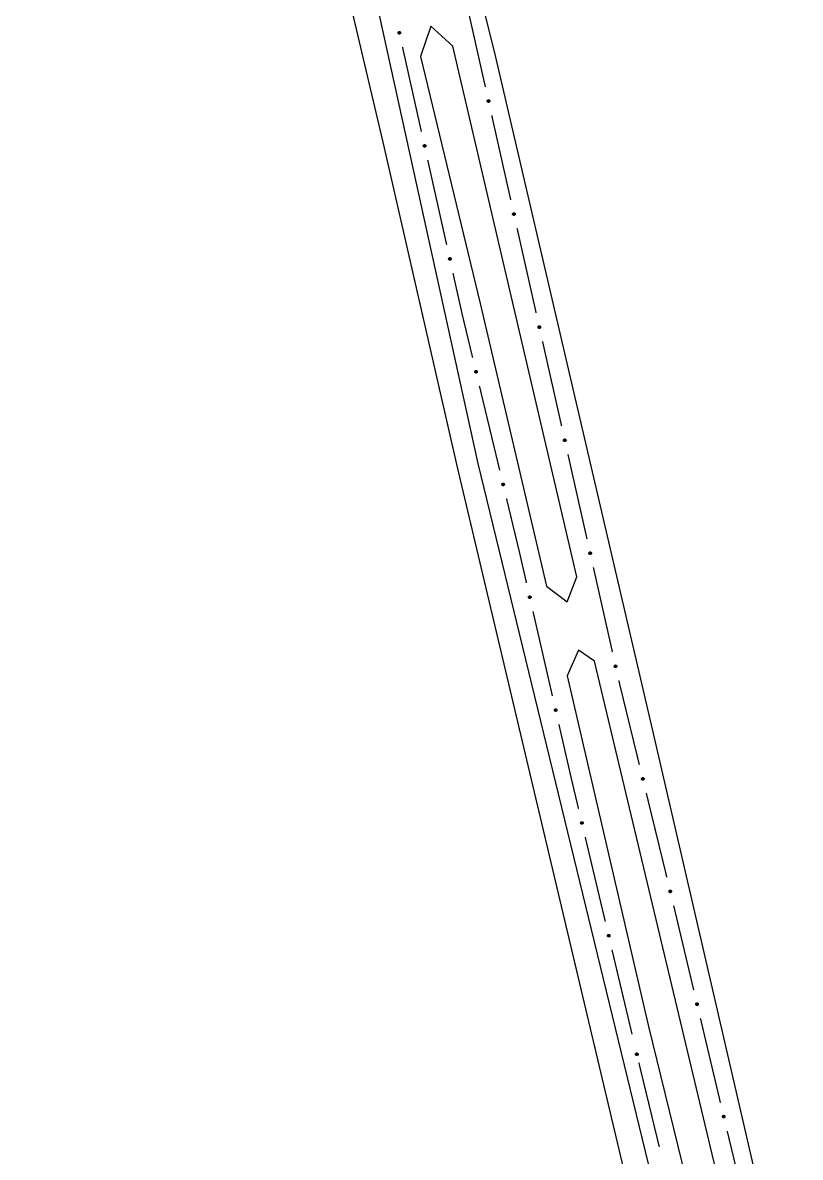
# Model space of a CAD drawing. Extents: x 212200 to 214553, y 4880545 to 4882659.
# Drawn here: x 213019.2 to 213126.6, y 4881572.1 to 4881728.8 of the extents above; entities that cross this region are included whole.
import ezdxf

# ---------------------------------------------------------------- set-up
doc = ezdxf.new("R2010")
doc.units = 0
doc.header["$LTSCALE"] = 1.5
doc.header["$MEASUREMENT"] = 0
for name, color, linetype in [('RU-QUADRA', 210, 'CONTINUOUS'), ('SV-EIXO-RUA-PAV', 20, 'CONTINUOUS'), ('SV-RUA-PAVIM', 7, 'CONTINUOUS')]:
    doc.layers.add(name, color=color, linetype=linetype)

msp = doc.modelspace()

# ---------------------------------------------------------------- linework, layer by layer
at = {"layer": 'RU-QUADRA', "linetype": 'Continuous', "const_width": 0.18, "flags": 128}
msp.add_lwpolyline([(213102.179297, 4881570.507812), (213079.254985, 4881667.304371), (213069.1, 4881711.74), (213064.59, 4881730.87), (213048.17, 4881799.01), (213040.78, 4881829.77), (213014.41, 4881945.52), (213009.95, 4881964.98), (212996.36, 4882021.22), (212961.6, 4882016.15), (212946.72, 4882013.98), (212945.5, 4882019.14), (212933.14, 4882017.4), (212921.56, 4882015.69), (212925.05, 4881992.09), (212926.11, 4881985.75), (212938.3, 4881912.42), (212951.77, 4881838.36), (212961.95, 4881786.32), (212974.61, 4881711.7), (212979.76, 4881681.29), (212985.16, 4881649.49), (213002.00624, 4881550.149158)], dxfattribs=at)
at = {"layer": 'SV-EIXO-RUA-PAV', "const_width": 0.18}
for points in [[(213083.098987, 4881719.916853), (213080.469244, 4881731.625159)], [(213071.659331, 4881725.443558), (213074.273319, 4881713.731724)], [(213086.605313, 4881704.305777), (213083.975569, 4881716.014084)], [(213075.144649, 4881709.827779), (213077.758637, 4881698.115944)], [(213088.726985, 4881694.859535), (213087.481894, 4881700.403008)], [(213088.796839, 4881694.548871), (213088.726985, 4881694.859535)], [(213090.113088, 4881688.695027), (213088.796839, 4881694.548871)], [(213078.629966, 4881694.212), (213079.719128, 4881689.332069)], [(213079.719128, 4881689.332069), (213079.899898, 4881688.522139)], [(213079.899898, 4881688.522139), (213081.34296, 4881682.52312)], [(213093.623085, 4881673.084777), (213090.990587, 4881684.792464)], [(213082.278474, 4881678.634057), (213085.085015, 4881666.966867)], [(213097.133082, 4881657.474526), (213094.500584, 4881669.182214)], [(213086.020528, 4881663.077803), (213087.657677, 4881656.271942)], [(213087.657677, 4881656.271942), (213087.821643, 4881655.590312)], [(213087.821643, 4881655.590312), (213088.781619, 4881651.399941)], [(213100.643079, 4881641.864276), (213098.010581, 4881653.571963)], [(213089.674843, 4881647.500947), (213092.354515, 4881635.803966)], [(213101.628113, 4881637.483465), (213101.520578, 4881637.961713)], [(213101.749049, 4881636.988205), (213101.628113, 4881637.483465)], [(213104.358427, 4881626.30218), (213101.749049, 4881636.988205)], [(213093.247739, 4881631.904973), (213094.810881, 4881625.081734)], [(213094.810881, 4881625.081734), (213094.951214, 4881624.469169)], [(213094.951214, 4881624.469169), (213095.960914, 4881620.215806)], [(213108.153887, 4881610.75887), (213105.307292, 4881622.416352)], [(213096.884794, 4881616.323963), (213099.656433, 4881604.648432)], [(213111.860946, 4881595.19429), (213109.093194, 4881606.870742)], [(213100.580313, 4881600.756588), (213103.351952, 4881589.081058)], [(213115.551282, 4881579.625686), (213112.78353, 4881591.302139)], [(213104.281377, 4881585.190545), (213107.109686, 4881573.528612)], [(213119.295515, 4881564.06997), (213116.481738, 4881575.735418)]]:
    msp.add_lwpolyline(points, dxfattribs=at)
at = {"layer": 'SV-EIXO-RUA-PAV'}
for points in [[(213071.299806, 4881727.55974), (213071.341459, 4881727.534108), (213071.372017, 4881727.503561), (213071.390171, 4881727.470747), (213071.398652, 4881727.437568), (213071.403506, 4881727.402647), (213071.400631, 4881727.366359), (213071.38852, 4881727.326791), (213071.363101, 4881727.284826), (213071.329751, 4881727.255579), (213071.298533, 4881727.23606), (213071.264445, 4881727.225224), (213071.230441, 4881727.221078), (213071.192847, 4881727.22531), (213071.152868, 4881727.237975), (213071.111289, 4881727.264557), (213071.081536, 4881727.294709), (213071.06481, 4881727.326909), (213071.054134, 4881727.361248), (213071.049606, 4881727.396959), (213071.052633, 4881727.432564), (213071.065458, 4881727.472794), (213071.092237, 4881727.513484), (213071.121972, 4881727.543502), (213071.153929, 4881727.560676), (213071.187972, 4881727.570426), (213071.222939, 4881727.57572), (213071.259536, 4881727.574349), (213071.299806, 4881727.55974)], [(213083.46136, 4881717.801156), (213083.419672, 4881717.826732), (213083.389073, 4881717.857238), (213083.370875, 4881717.890027), (213083.362349, 4881717.923195), (213083.357449, 4881717.95811), (213083.360274, 4881717.994401), (213083.372333, 4881718.033986), (213083.397695, 4881718.075985), (213083.431006, 4881718.105277), (213083.462197, 4881718.124838), (213083.496271, 4881718.135719), (213083.530269, 4881718.139912), (213083.567869, 4881718.13573), (213083.607865, 4881718.123118), (213083.649479, 4881718.096593), (213083.679273, 4881718.06648), (213083.696042, 4881718.034303), (213083.706765, 4881717.999979), (213083.71134, 4881717.964273), (213083.708361, 4881717.928665), (213083.695591, 4881717.888418), (213083.668866, 4881717.847692), (213083.639172, 4881717.817634), (213083.607238, 4881717.800417), (213083.573208, 4881717.790621), (213083.538248, 4881717.78528), (213083.501649, 4881717.786602), (213083.46136, 4881717.801156)], [(213074.785123, 4881711.943961), (213074.826777, 4881711.918329), (213074.857335, 4881711.887782), (213074.875488, 4881711.854968), (213074.88397, 4881711.821789), (213074.888823, 4881711.786868), (213074.885949, 4881711.75058), (213074.873837, 4881711.711012), (213074.848418, 4881711.669047), (213074.815068, 4881711.6398), (213074.78385, 4881711.620281), (213074.749762, 4881711.609445), (213074.715759, 4881711.605298), (213074.678164, 4881711.609531), (213074.638185, 4881711.622196), (213074.596606, 4881711.648777), (213074.566854, 4881711.67893), (213074.550128, 4881711.71113), (213074.539451, 4881711.745469), (213074.534923, 4881711.78118), (213074.53795, 4881711.816785), (213074.550775, 4881711.857014), (213074.577554, 4881711.897705), (213074.60729, 4881711.927723), (213074.639246, 4881711.944896), (213074.67329, 4881711.954646), (213074.708256, 4881711.95994), (213074.744854, 4881711.95857), (213074.785123, 4881711.943961)], [(213086.967685, 4881702.190081), (213086.925997, 4881702.215657), (213086.895398, 4881702.246163), (213086.8772, 4881702.278952), (213086.868674, 4881702.312119), (213086.863774, 4881702.347034), (213086.866599, 4881702.383326), (213086.878658, 4881702.42291), (213086.90402, 4881702.464909), (213086.937331, 4881702.494201), (213086.968522, 4881702.513762), (213087.002596, 4881702.524644), (213087.036594, 4881702.528836), (213087.074194, 4881702.524654), (213087.11419, 4881702.512043), (213087.155804, 4881702.485518), (213087.185598, 4881702.455405), (213087.202367, 4881702.423227), (213087.21309, 4881702.388903), (213087.217665, 4881702.353198), (213087.214686, 4881702.317589), (213087.201916, 4881702.277342), (213087.175191, 4881702.236616), (213087.145497, 4881702.206558), (213087.113563, 4881702.189341), (213087.079533, 4881702.179546), (213087.044574, 4881702.174205), (213087.007974, 4881702.175526), (213086.967685, 4881702.190081)], [(213078.27044, 4881696.328181), (213078.312094, 4881696.302549), (213078.342652, 4881696.272002), (213078.360806, 4881696.239189), (213078.369287, 4881696.20601), (213078.37414, 4881696.171088), (213078.371266, 4881696.134801), (213078.359154, 4881696.095232), (213078.333735, 4881696.053267), (213078.300385, 4881696.02402), (213078.269168, 4881696.004501), (213078.235079, 4881695.993666), (213078.201076, 4881695.989519), (213078.163481, 4881695.993751), (213078.123502, 4881696.006417), (213078.081924, 4881696.032998), (213078.052171, 4881696.063151), (213078.035445, 4881696.095351), (213078.024769, 4881696.12969), (213078.020241, 4881696.165401), (213078.023268, 4881696.201005), (213078.036092, 4881696.241235), (213078.062872, 4881696.281925), (213078.092607, 4881696.311944), (213078.124563, 4881696.329117), (213078.158607, 4881696.338867), (213078.193573, 4881696.344161), (213078.230171, 4881696.34279), (213078.27044, 4881696.328181)], [(213090.475958, 4881686.579416), (213090.434264, 4881686.604982), (213090.403658, 4881686.635481), (213090.385452, 4881686.668266), (213090.376919, 4881686.701432), (213090.37201, 4881686.736345), (213090.374827, 4881686.772637), (213090.386876, 4881686.812225), (213090.412229, 4881686.85423), (213090.445532, 4881686.88353), (213090.476719, 4881686.903098), (213090.51079, 4881686.913987), (213090.544787, 4881686.918188), (213090.582388, 4881686.914015), (213090.622387, 4881686.901413), (213090.664008, 4881686.874897), (213090.693808, 4881686.844791), (213090.710585, 4881686.812618), (213090.721316, 4881686.778296), (213090.7259, 4881686.742592), (213090.722929, 4881686.706983), (213090.710168, 4881686.666733), (213090.683453, 4881686.626), (213090.653766, 4881686.595935), (213090.621836, 4881686.578711), (213090.587808, 4881686.568907), (213090.55285, 4881686.563558), (213090.516251, 4881686.564871), (213090.475958, 4881686.579416)], [(213081.884141, 4881680.74403), (213081.926211, 4881680.719087), (213081.957268, 4881680.689048), (213081.97596, 4881680.656538), (213081.984987, 4881680.623503), (213081.990415, 4881680.588666), (213081.988138, 4881680.552336), (213081.97668, 4881680.512573), (213081.951956, 4881680.470196), (213081.919092, 4881680.440403), (213081.8882, 4881680.420373), (213081.854295, 4881680.408977), (213081.820364, 4881680.404271), (213081.782705, 4881680.407883), (213081.742523, 4881680.419888), (213081.700512, 4881680.445781), (213081.670267, 4881680.47544), (213081.653013, 4881680.50736), (213081.641772, 4881680.541518), (213081.636657, 4881680.57715), (213081.639097, 4881680.6128), (213081.651257, 4881680.653235), (213081.677363, 4881680.694361), (213081.706599, 4881680.724865), (213081.738268, 4881680.742563), (213081.772147, 4881680.752872), (213081.807021, 4881680.758741), (213081.843637, 4881680.757973), (213081.884141, 4881680.74403)], [(213093.985955, 4881670.969166), (213093.944261, 4881670.994732), (213093.913655, 4881671.025231), (213093.895449, 4881671.058015), (213093.886916, 4881671.091181), (213093.882007, 4881671.126095), (213093.884824, 4881671.162387), (213093.896873, 4881671.201974), (213093.922226, 4881671.243979), (213093.955529, 4881671.273279), (213093.986716, 4881671.292847), (213094.020787, 4881671.303737), (213094.054784, 4881671.307937), (213094.092385, 4881671.303764), (213094.132384, 4881671.291162), (213094.174005, 4881671.264647), (213094.203805, 4881671.234541), (213094.220582, 4881671.202368), (213094.231313, 4881671.168046), (213094.235897, 4881671.132342), (213094.232926, 4881671.096732), (213094.220165, 4881671.056483), (213094.19345, 4881671.01575), (213094.163763, 4881670.985685), (213094.131834, 4881670.968461), (213094.097805, 4881670.958657), (213094.062847, 4881670.953308), (213094.026248, 4881670.954621), (213093.985955, 4881670.969166)], [(213085.626195, 4881665.187776), (213085.668265, 4881665.162833), (213085.699322, 4881665.132794), (213085.718014, 4881665.100284), (213085.727041, 4881665.067249), (213085.732469, 4881665.032412), (213085.730192, 4881664.996082), (213085.718734, 4881664.95632), (213085.69401, 4881664.913942), (213085.661146, 4881664.884149), (213085.630254, 4881664.864119), (213085.596349, 4881664.852723), (213085.562419, 4881664.848017), (213085.524759, 4881664.85163), (213085.484577, 4881664.863635), (213085.442566, 4881664.889527), (213085.412321, 4881664.919186), (213085.395067, 4881664.951106), (213085.383826, 4881664.985265), (213085.378711, 4881665.020896), (213085.381151, 4881665.056546), (213085.393311, 4881665.096981), (213085.419417, 4881665.138107), (213085.448653, 4881665.168611), (213085.480323, 4881665.186309), (213085.514201, 4881665.196618), (213085.549076, 4881665.202487), (213085.585691, 4881665.20172), (213085.626195, 4881665.187776)], [(213097.495953, 4881655.358915), (213097.454258, 4881655.384481), (213097.423652, 4881655.41498), (213097.405446, 4881655.447765), (213097.396913, 4881655.480931), (213097.392004, 4881655.515844), (213097.394821, 4881655.552136), (213097.40687, 4881655.591724), (213097.432223, 4881655.633729), (213097.465527, 4881655.663029), (213097.496713, 4881655.682597), (213097.530784, 4881655.693487), (213097.564781, 4881655.697687), (213097.602383, 4881655.693514), (213097.642382, 4881655.680912), (213097.684002, 4881655.654396), (213097.713803, 4881655.624291), (213097.730579, 4881655.592117), (213097.74131, 4881655.557795), (213097.745894, 4881655.522091), (213097.742924, 4881655.486482), (213097.730163, 4881655.446232), (213097.703448, 4881655.405499), (213097.67376, 4881655.375434), (213097.641831, 4881655.35821), (213097.607802, 4881655.348406), (213097.572844, 4881655.343057), (213097.536245, 4881655.34437), (213097.495953, 4881655.358915)], [(213089.303447, 4881649.615078), (213089.345244, 4881649.58968), (213089.375973, 4881649.559305), (213089.39431, 4881649.526594), (213089.402978, 4881649.493463), (213089.408027, 4881649.458569), (213089.405356, 4881649.422266), (213089.393467, 4881649.38263), (213089.368284, 4881649.340523), (213089.335099, 4881649.31109), (213089.303991, 4881649.291396), (213089.269964, 4881649.280369), (213089.235984, 4881649.276032), (213089.198367, 4881649.280053), (213089.158317, 4881649.292494), (213089.11659, 4881649.318841), (213089.086668, 4881649.348827), (213089.069762, 4881649.380932), (213089.058893, 4881649.41521), (213089.054165, 4881649.450896), (213089.056992, 4881649.486517), (213089.069591, 4881649.526818), (213089.096141, 4881649.567658), (213089.125708, 4881649.597842), (213089.157567, 4881649.615195), (213089.191556, 4881649.625136), (213089.226492, 4881649.630626), (213089.263096, 4881649.62946), (213089.303447, 4881649.615078)], [(213101.00595, 4881639.748665), (213100.964255, 4881639.774231), (213100.933649, 4881639.80473), (213100.915444, 4881639.837514), (213100.90691, 4881639.87068), (213100.902001, 4881639.905594), (213100.904818, 4881639.941886), (213100.916867, 4881639.981473), (213100.94222, 4881640.023478), (213100.975524, 4881640.052778), (213101.006711, 4881640.072346), (213101.040782, 4881640.083236), (213101.074778, 4881640.087436), (213101.11238, 4881640.083264), (213101.152379, 4881640.070661), (213101.193999, 4881640.044146), (213101.2238, 4881640.01404), (213101.240576, 4881639.981867), (213101.251307, 4881639.947545), (213101.255891, 4881639.911841), (213101.252921, 4881639.876232), (213101.24016, 4881639.835982), (213101.213445, 4881639.795249), (213101.183757, 4881639.765184), (213101.151828, 4881639.74796), (213101.1178, 4881639.738156), (213101.082842, 4881639.732807), (213101.046242, 4881639.73412), (213101.00595, 4881639.748665)], [(213092.876343, 4881634.019103), (213092.91814, 4881633.993706), (213092.948869, 4881633.963331), (213092.967206, 4881633.930619), (213092.975874, 4881633.897488), (213092.980923, 4881633.862595), (213092.978252, 4881633.826292), (213092.966363, 4881633.786656), (213092.94118, 4881633.744549), (213092.907995, 4881633.715115), (213092.876887, 4881633.695421), (213092.84286, 4881633.684395), (213092.80888, 4881633.680057), (213092.771263, 4881633.684078), (213092.731213, 4881633.696519), (213092.689486, 4881633.722867), (213092.659564, 4881633.752852), (213092.642658, 4881633.784958), (213092.631789, 4881633.819236), (213092.627061, 4881633.854921), (213092.629888, 4881633.890542), (213092.642487, 4881633.930843), (213092.669037, 4881633.971683), (213092.698603, 4881634.001868), (213092.730463, 4881634.019221), (213092.764451, 4881634.029161), (213092.799388, 4881634.034651), (213092.835992, 4881634.033486), (213092.876343, 4881634.019103)], [(213104.760005, 4881624.193574), (213104.717849, 4881624.218371), (213104.686689, 4881624.248304), (213104.667886, 4881624.28075), (213104.658746, 4881624.313754), (213104.653198, 4881624.348571), (213104.65535, 4881624.384909), (213104.666671, 4881624.424711), (213104.69125, 4881624.467173), (213104.724011, 4881624.497078), (213104.754834, 4881624.517215), (213104.7887, 4881624.528727), (213104.822614, 4881624.533549), (213104.860285, 4881624.530066), (213104.900509, 4881624.518199), (213104.942608, 4881624.492451), (213104.972955, 4881624.462896), (213104.990319, 4881624.431036), (213105.001677, 4881624.396916), (213105.006914, 4881624.361302), (213105.004597, 4881624.325644), (213104.992575, 4881624.285167), (213104.966611, 4881624.243952), (213104.93748, 4881624.213348), (213104.905871, 4881624.195542), (213104.872028, 4881624.185116), (213104.837174, 4881624.179127), (213104.800557, 4881624.179769), (213104.760005, 4881624.193574)], [(213096.496772, 4881618.435105), (213096.538768, 4881618.410037), (213096.569735, 4881618.379905), (213096.588329, 4881618.347339), (213096.597257, 4881618.314277), (213096.602581, 4881618.279424), (213096.600196, 4881618.243101), (213096.588619, 4881618.203373), (213096.563768, 4881618.161069), (213096.530815, 4881618.131376), (213096.499863, 4881618.111437), (213096.465924, 4881618.100143), (213096.43198, 4881618.095539), (213096.394332, 4881618.099264), (213096.354186, 4881618.111389), (213096.312252, 4881618.137407), (213096.282096, 4881618.167156), (213096.264937, 4881618.199128), (213096.253799, 4881618.23332), (213096.24879, 4881618.268967), (213096.251337, 4881618.304608), (213096.263618, 4881618.345007), (213096.289846, 4881618.386055), (213096.319174, 4881618.416471), (213096.350896, 4881618.434074), (213096.384805, 4881618.444282), (213096.419697, 4881618.450047), (213096.45631, 4881618.44917), (213096.496772, 4881618.435105)], [(213108.555464, 4881608.650263), (213108.513308, 4881608.675061), (213108.482148, 4881608.704994), (213108.463345, 4881608.73744), (213108.454205, 4881608.770444), (213108.448658, 4881608.805261), (213108.450809, 4881608.841599), (213108.462131, 4881608.881401), (213108.486709, 4881608.923863), (213108.51947, 4881608.953768), (213108.550294, 4881608.973905), (213108.584159, 4881608.985417), (213108.618073, 4881608.990239), (213108.655745, 4881608.986756), (213108.695968, 4881608.974889), (213108.738068, 4881608.949141), (213108.768415, 4881608.919586), (213108.785778, 4881608.887726), (213108.797136, 4881608.853606), (213108.802374, 4881608.817992), (213108.800056, 4881608.782334), (213108.788035, 4881608.741857), (213108.762071, 4881608.700642), (213108.732939, 4881608.670038), (213108.701331, 4881608.652232), (213108.667488, 4881608.641806), (213108.632634, 4881608.635817), (213108.596016, 4881608.636459), (213108.555464, 4881608.650263)], [(213100.192291, 4881602.867731), (213100.234287, 4881602.842663), (213100.265254, 4881602.812531), (213100.283848, 4881602.779965), (213100.292776, 4881602.746903), (213100.2981, 4881602.71205), (213100.295715, 4881602.675727), (213100.284138, 4881602.635999), (213100.259287, 4881602.593695), (213100.226334, 4881602.564001), (213100.195382, 4881602.544063), (213100.161443, 4881602.532769), (213100.127499, 4881602.528164), (213100.089851, 4881602.531889), (213100.049705, 4881602.544015), (213100.007771, 4881602.570033), (213099.977615, 4881602.599782), (213099.960456, 4881602.631754), (213099.949318, 4881602.665945), (213099.944309, 4881602.701592), (213099.946856, 4881602.737234), (213099.959137, 4881602.777633), (213099.985365, 4881602.818681), (213100.014693, 4881602.849097), (213100.046415, 4881602.8667), (213100.080324, 4881602.876908), (213100.115216, 4881602.882673), (213100.151829, 4881602.881796), (213100.192291, 4881602.867731)], [(213112.248265, 4881593.083018), (213112.206278, 4881593.1081), (213112.175321, 4881593.138243), (213112.156737, 4881593.170815), (213112.14782, 4881593.20388), (213112.142508, 4881593.238734), (213112.144905, 4881593.275056), (213112.156495, 4881593.314781), (213112.181361, 4881593.357076), (213112.214323, 4881593.386759), (213112.245281, 4881593.406687), (213112.279224, 4881593.41797), (213112.31317, 4881593.422563), (213112.350817, 4881593.418825), (213112.390959, 4881593.406687), (213112.432884, 4881593.380655), (213112.463031, 4881593.350895), (213112.480178, 4881593.318918), (213112.491305, 4881593.284723), (213112.496302, 4881593.249074), (213112.493744, 4881593.213433), (213112.481449, 4881593.173038), (213112.455207, 4881593.131999), (213112.425869, 4881593.101593), (213112.394141, 4881593.084), (213112.360229, 4881593.073804), (213112.325335, 4881593.06805), (213112.288723, 4881593.06894), (213112.248265, 4881593.083018)], [(213104.077752, 4881586.497201), (213104.119869, 4881586.472338), (213104.150982, 4881586.442356), (213104.169734, 4881586.409881), (213104.178822, 4881586.376863), (213104.184315, 4881586.342036), (213104.182107, 4881586.305702), (213104.170723, 4881586.265918), (213104.146078, 4881586.223494), (213104.11327, 4881586.193641), (213104.082415, 4881586.173552), (213104.048531, 4881586.162093), (213104.01461, 4881586.157324), (213103.976944, 4881586.160866), (213103.936739, 4881586.172796), (213103.89468, 4881586.198611), (213103.864379, 4881586.228213), (213103.847066, 4881586.260101), (213103.835761, 4881586.294238), (213103.83058, 4881586.32986), (213103.832953, 4881586.365514), (213103.845038, 4881586.405972), (213103.871067, 4881586.447147), (213103.900246, 4881586.477705), (213103.931882, 4881586.495462), (213103.965742, 4881586.505835), (213104.000605, 4881586.511769), (213104.037222, 4881586.511069), (213104.077752, 4881586.497201)], [(213115.92645, 4881577.565675), (213115.884463, 4881577.590757), (213115.853506, 4881577.6209), (213115.834922, 4881577.653472), (213115.826005, 4881577.686537), (213115.820693, 4881577.721391), (213115.82309, 4881577.757713), (213115.83468, 4881577.797438), (213115.859546, 4881577.839733), (213115.892508, 4881577.869416), (213115.923466, 4881577.889344), (213115.957409, 4881577.900627), (213115.991355, 4881577.90522), (213116.029002, 4881577.901483), (213116.069144, 4881577.889344), (213116.111069, 4881577.863312), (213116.141215, 4881577.833553), (213116.158363, 4881577.801576), (213116.16949, 4881577.76738), (213116.174487, 4881577.731731), (213116.171929, 4881577.69609), (213116.159634, 4881577.655695), (213116.133392, 4881577.614656), (213116.104054, 4881577.58425), (213116.072326, 4881577.566658), (213116.038414, 4881577.556461), (213116.00352, 4881577.550708), (213115.966908, 4881577.551597), (213115.92645, 4881577.565675)]]:
    msp.add_lwpolyline(points, close=True, dxfattribs=at)
for points in [[(213071.049606, 4881727.396959), (213071.081536, 4881727.294709)], [(213071.052633, 4881727.432564), (213071.111289, 4881727.264557)], [(213071.052685, 4881727.410664), (213071.094538, 4881727.285788)], [(213071.062567, 4881727.447822), (213071.129935, 4881727.258736)], [(213071.065458, 4881727.472794), (213071.152868, 4881727.237975)], [(213071.081177, 4881727.489724), (213071.171695, 4881727.234502)], [(213071.092237, 4881727.513484), (213071.192847, 4881727.22531)], [(213071.1066, 4881727.526157), (213071.20959, 4881727.227581)], [(213071.121972, 4881727.543502), (213071.230441, 4881727.221078)], [(213071.137956, 4881727.548534), (213071.246296, 4881727.225987)], [(213071.153929, 4881727.560676), (213071.264445, 4881727.225224)], [(213071.171095, 4881727.562921), (213071.278556, 4881727.231789)], [(213071.187972, 4881727.570426), (213071.298533, 4881727.23606)], [(213071.20735, 4881727.569615), (213071.314799, 4881727.251063)], [(213071.222939, 4881727.57572), (213071.329751, 4881727.255579)], [(213071.24213, 4881727.570387), (213071.345857, 4881727.274772)], [(213071.259536, 4881727.574349), (213071.363101, 4881727.284826)], [(213071.278099, 4881727.565832), (213071.373206, 4881727.308838)], [(213071.299806, 4881727.55974), (213071.38852, 4881727.326791)], [(213071.321927, 4881727.544856), (213071.392553, 4881727.353701)], [(213071.341459, 4881727.534108), (213071.400631, 4881727.366359)], [(213071.358954, 4881727.51677), (213071.399177, 4881727.392928)], [(213071.372017, 4881727.503561), (213071.403506, 4881727.402647)], [(213083.419672, 4881717.826732), (213083.360274, 4881717.994401)], [(213083.439218, 4881717.816011), (213083.368335, 4881718.00707)], [(213083.46136, 4881717.801156), (213083.372333, 4881718.033986)], [(213083.483075, 4881717.795094), (213083.387622, 4881718.051959)], [(213083.501649, 4881717.786602), (213083.397695, 4881718.075985)], [(213083.51905, 4881717.790587), (213083.414925, 4881718.086062)], [(213083.538248, 4881717.78528), (213083.431006, 4881718.105277)], [(213083.553829, 4881717.791406), (213083.445952, 4881718.109813)], [(213083.573208, 4881717.790621), (213083.462197, 4881718.124838)], [(213083.590075, 4881717.798148), (213083.482169, 4881718.129136)], [(213083.607238, 4881717.800417), (213083.496271, 4881718.135719)], [(213083.623195, 4881717.81258), (213083.51442, 4881718.134981)], [(213083.639172, 4881717.817634), (213083.530269, 4881718.139912)], [(213083.654521, 4881717.835), (213083.551129, 4881718.133436)], [(213083.668866, 4881717.847692), (213083.567869, 4881718.13573)], [(213083.679895, 4881717.871466), (213083.589033, 4881718.126566)], [(213083.695591, 4881717.888418), (213083.607865, 4881718.123118)], [(213083.698448, 4881717.913393), (213083.630825, 4881718.102388)], [(213083.708361, 4881717.928665), (213083.649479, 4881718.096593)], [(213083.70828, 4881717.950564), (213083.666259, 4881718.075384)], [(213083.71134, 4881717.964273), (213083.679273, 4881718.06648)], [(213083.389073, 4881717.857238), (213083.357449, 4881717.95811)], [(213083.402154, 4881717.844047), (213083.361764, 4881717.967834)], [(213074.534923, 4881711.78118), (213074.566854, 4881711.67893)], [(213074.53795, 4881711.816785), (213074.596606, 4881711.648777)], [(213074.538003, 4881711.794885), (213074.579855, 4881711.670009)], [(213074.547884, 4881711.832043), (213074.615253, 4881711.642957)], [(213074.550775, 4881711.857014), (213074.638185, 4881711.622196)], [(213074.566494, 4881711.873945), (213074.657012, 4881711.618723)], [(213074.577554, 4881711.897705), (213074.678164, 4881711.609531)], [(213074.591917, 4881711.910377), (213074.694907, 4881711.611802)], [(213074.60729, 4881711.927723), (213074.715759, 4881711.605298)], [(213074.623273, 4881711.932755), (213074.731614, 4881711.610208)], [(213074.639246, 4881711.944896), (213074.749762, 4881711.609445)], [(213074.656413, 4881711.947142), (213074.763873, 4881711.61601)], [(213074.67329, 4881711.954646), (213074.78385, 4881711.620281)], [(213074.692667, 4881711.953836), (213074.800116, 4881711.635284)], [(213074.708256, 4881711.95994), (213074.815068, 4881711.6398)], [(213074.727447, 4881711.954608), (213074.831175, 4881711.658993)], [(213074.744854, 4881711.95857), (213074.848418, 4881711.669047)], [(213074.763416, 4881711.950053), (213074.858524, 4881711.693059)], [(213074.785123, 4881711.943961), (213074.873837, 4881711.711012)], [(213074.807245, 4881711.929077), (213074.877871, 4881711.737922)], [(213074.826777, 4881711.918329), (213074.885949, 4881711.75058)], [(213074.844271, 4881711.90099), (213074.884495, 4881711.777149)], [(213074.857335, 4881711.887782), (213074.888823, 4881711.786868)], [(213086.895398, 4881702.246163), (213086.863774, 4881702.347034)], [(213086.925997, 4881702.215657), (213086.866599, 4881702.383326)], [(213086.908479, 4881702.232971), (213086.868089, 4881702.356759)], [(213086.945544, 4881702.204935), (213086.87466, 4881702.395995)], [(213086.967685, 4881702.190081), (213086.878658, 4881702.42291)], [(213086.9894, 4881702.184018), (213086.893947, 4881702.440884)], [(213087.007974, 4881702.175526), (213086.90402, 4881702.464909)], [(213087.025375, 4881702.179511), (213086.92125, 4881702.474986)], [(213087.044574, 4881702.174205), (213086.937331, 4881702.494201)], [(213087.060154, 4881702.18033), (213086.952277, 4881702.498737)], [(213087.079533, 4881702.179546), (213086.968522, 4881702.513762)], [(213087.0964, 4881702.187073), (213086.988494, 4881702.51806)], [(213087.113563, 4881702.189341), (213087.002596, 4881702.524644)], [(213087.12952, 4881702.201504), (213087.020746, 4881702.523905)], [(213087.145497, 4881702.206558), (213087.036594, 4881702.528836)], [(213087.160846, 4881702.223924), (213087.057454, 4881702.522361)], [(213087.175191, 4881702.236616), (213087.074194, 4881702.524654)], [(213087.18622, 4881702.26039), (213087.095358, 4881702.51549)], [(213087.201916, 4881702.277342), (213087.11419, 4881702.512043)], [(213087.204773, 4881702.302318), (213087.13715, 4881702.491313)], [(213087.214686, 4881702.317589), (213087.155804, 4881702.485518)], [(213087.214605, 4881702.339489), (213087.172585, 4881702.464308)], [(213087.217665, 4881702.353198), (213087.185598, 4881702.455405)], [(213078.020241, 4881696.165401), (213078.052171, 4881696.063151)], [(213078.023268, 4881696.201005), (213078.081924, 4881696.032998)], [(213078.02332, 4881696.179106), (213078.065172, 4881696.05423)], [(213078.033202, 4881696.216264), (213078.10057, 4881696.027178)], [(213078.036092, 4881696.241235), (213078.123502, 4881696.006417)], [(213078.051811, 4881696.258166), (213078.142329, 4881696.002944)], [(213078.062872, 4881696.281925), (213078.163481, 4881695.993751)], [(213078.077234, 4881696.294598), (213078.180225, 4881695.996023)], [(213078.092607, 4881696.311944), (213078.201076, 4881695.989519)], [(213078.10859, 4881696.316976), (213078.216931, 4881695.994429)], [(213078.124563, 4881696.329117), (213078.235079, 4881695.993666)], [(213078.14173, 4881696.331363), (213078.24919, 4881696.000231)], [(213078.158607, 4881696.338867), (213078.269168, 4881696.004501)], [(213078.177984, 4881696.338056), (213078.285433, 4881696.019504)], [(213078.193573, 4881696.344161), (213078.300385, 4881696.02402)], [(213078.212765, 4881696.338828), (213078.316492, 4881696.043214)], [(213078.230171, 4881696.34279), (213078.333735, 4881696.053267)], [(213078.248734, 4881696.334274), (213078.343841, 4881696.07728)], [(213078.27044, 4881696.328181), (213078.359154, 4881696.095232)], [(213078.292562, 4881696.313298), (213078.363188, 4881696.122143)], [(213078.312094, 4881696.302549), (213078.371266, 4881696.134801)], [(213078.329589, 4881696.285211), (213078.369812, 4881696.16137)], [(213078.342652, 4881696.272002), (213078.37414, 4881696.171088)], [(213090.403658, 4881686.635481), (213090.37201, 4881686.736345)], [(213090.434264, 4881686.604982), (213090.374827, 4881686.772637)], [(213090.416742, 4881686.622293), (213090.376323, 4881686.746071)], [(213090.453813, 4881686.594265), (213090.382885, 4881686.785308)], [(213090.475958, 4881686.579416), (213090.386876, 4881686.812225)], [(213090.497674, 4881686.573358), (213090.402161, 4881686.830202)], [(213090.516251, 4881686.564871), (213090.412229, 4881686.85423)], [(213090.533651, 4881686.56886), (213090.429456, 4881686.864311)], [(213090.55285, 4881686.563558), (213090.445532, 4881686.88353)], [(213090.568429, 4881686.569688), (213090.460477, 4881686.888069)], [(213090.587808, 4881686.568907), (213090.476719, 4881686.903098)], [(213090.604673, 4881686.576439), (213090.49669, 4881686.9074)], [(213090.621836, 4881686.578711), (213090.51079, 4881686.913987)], [(213090.63779, 4881686.590878), (213090.52894, 4881686.913253)], [(213090.653766, 4881686.595935), (213090.544787, 4881686.918188)], [(213090.669111, 4881686.613305), (213090.565649, 4881686.911717)], [(213090.683453, 4881686.626), (213090.582388, 4881686.914015)], [(213090.694476, 4881686.649777), (213090.603555, 4881686.904856)], [(213090.710168, 4881686.666733), (213090.622387, 4881686.901413)], [(213090.713019, 4881686.691709), (213090.645352, 4881686.880688)], [(213090.722929, 4881686.706983), (213090.664008, 4881686.874897)], [(213090.722843, 4881686.728882), (213090.680793, 4881686.853692)], [(213090.7259, 4881686.742592), (213090.693808, 4881686.844791)], [(213081.636657, 4881680.57715), (213081.670267, 4881680.47544)], [(213081.639097, 4881680.6128), (213081.700512, 4881680.445781)], [(213081.63951, 4881680.590904), (213081.683413, 4881680.466734)], [(213081.648778, 4881680.62822), (213081.719252, 4881680.440269)], [(213081.651257, 4881680.653235), (213081.742523, 4881680.419888)], [(213081.666695, 4881680.670423), (213081.761405, 4881680.416726)], [(213081.677363, 4881680.694361), (213081.782705, 4881680.407883)], [(213081.691515, 4881680.707269), (213081.799409, 4881680.41043)], [(213081.706599, 4881680.724865), (213081.820364, 4881680.404271)], [(213081.722498, 4881680.73016), (213081.836136, 4881680.409441)], [(213081.738268, 4881680.742563), (213081.854295, 4881680.408977)], [(213081.755396, 4881680.74509), (213081.868296, 4881680.415773)], [(213081.772147, 4881680.752872), (213081.8882, 4881680.420373)], [(213081.791535, 4881680.75238), (213081.904216, 4881680.435642)], [(213081.807021, 4881680.758741), (213081.919092, 4881680.440403)], [(213081.826298, 4881680.753725), (213081.93488, 4881680.459859)], [(213081.843637, 4881680.757973), (213081.951956, 4881680.470196)], [(213081.862337, 4881680.749763), (213081.961665, 4881680.494371)], [(213081.884141, 4881680.74403), (213081.97668, 4881680.512573)], [(213081.906505, 4881680.729512), (213081.98027, 4881680.539546)], [(213081.926211, 4881680.719087), (213081.988138, 4881680.552336)], [(213081.943989, 4881680.702039), (213081.986247, 4881680.578877)], [(213081.957268, 4881680.689048), (213081.990415, 4881680.588666)], [(213093.913655, 4881671.025231), (213093.882007, 4881671.126095)], [(213093.944261, 4881670.994732), (213093.884824, 4881671.162387)], [(213093.926739, 4881671.012042), (213093.88632, 4881671.13582)], [(213093.96381, 4881670.984015), (213093.892882, 4881671.175058)], [(213093.985955, 4881670.969166), (213093.896873, 4881671.201974)], [(213094.007672, 4881670.963108), (213093.912158, 4881671.219951)], [(213094.026248, 4881670.954621), (213093.922226, 4881671.243979)], [(213094.043648, 4881670.95861), (213093.939453, 4881671.25406)], [(213094.062847, 4881670.953308), (213093.955529, 4881671.273279)], [(213094.078427, 4881670.959437), (213093.970474, 4881671.277819)], [(213094.097805, 4881670.958657), (213093.986716, 4881671.292847)], [(213094.114671, 4881670.966188), (213094.006687, 4881671.29715)], [(213094.131834, 4881670.968461), (213094.020787, 4881671.303737)], [(213094.147787, 4881670.980627), (213094.038937, 4881671.303003)], [(213094.163763, 4881670.985685), (213094.054784, 4881671.307937)], [(213094.179108, 4881671.003054), (213094.075646, 4881671.301467)], [(213094.19345, 4881671.01575), (213094.092385, 4881671.303764)], [(213094.204473, 4881671.039527), (213094.113552, 4881671.294605)], [(213094.220165, 4881671.056483), (213094.132384, 4881671.291162)], [(213094.223017, 4881671.081458), (213094.15535, 4881671.270438)], [(213094.232926, 4881671.096732), (213094.174005, 4881671.264647)], [(213094.23284, 4881671.118632), (213094.19079, 4881671.243442)], [(213094.235897, 4881671.132342), (213094.203805, 4881671.234541)], [(213085.378711, 4881665.020896), (213085.412321, 4881664.919186)], [(213085.381151, 4881665.056546), (213085.442566, 4881664.889527)], [(213085.381564, 4881665.03465), (213085.425467, 4881664.91048)], [(213085.390832, 4881665.071966), (213085.461306, 4881664.884015)], [(213085.393311, 4881665.096981), (213085.484577, 4881664.863635)], [(213085.408749, 4881665.114169), (213085.503459, 4881664.860472)], [(213085.419417, 4881665.138107), (213085.524759, 4881664.85163)], [(213085.433569, 4881665.151015), (213085.541463, 4881664.854176)], [(213085.448653, 4881665.168611), (213085.562419, 4881664.848017)], [(213085.464552, 4881665.173906), (213085.57819, 4881664.853187)], [(213085.480323, 4881665.186309), (213085.596349, 4881664.852723)], [(213085.49745, 4881665.188837), (213085.61035, 4881664.85952)], [(213085.514201, 4881665.196618), (213085.630254, 4881664.864119)], [(213085.533589, 4881665.196127), (213085.64627, 4881664.879388)], [(213085.549076, 4881665.202487), (213085.661146, 4881664.884149)], [(213085.568352, 4881665.197472), (213085.676934, 4881664.903605)], [(213085.585691, 4881665.20172), (213085.69401, 4881664.913942)], [(213085.604391, 4881665.19351), (213085.703719, 4881664.938117)], [(213085.626195, 4881665.187776), (213085.718734, 4881664.95632)], [(213085.648559, 4881665.173258), (213085.722324, 4881664.983293)], [(213085.668265, 4881665.162833), (213085.730192, 4881664.996082)], [(213085.686043, 4881665.145786), (213085.728301, 4881665.022623)], [(213085.699322, 4881665.132794), (213085.732469, 4881665.032412)], [(213097.423652, 4881655.41498), (213097.392004, 4881655.515844)], [(213097.454258, 4881655.384481), (213097.394821, 4881655.552136)], [(213097.436736, 4881655.401792), (213097.396317, 4881655.52557)], [(213097.473807, 4881655.373764), (213097.402879, 4881655.564807)], [(213097.495953, 4881655.358915), (213097.40687, 4881655.591724)], [(213097.517669, 4881655.352858), (213097.422155, 4881655.609701)], [(213097.536245, 4881655.34437), (213097.432223, 4881655.633729)], [(213097.553645, 4881655.34836), (213097.44945, 4881655.64381)], [(213097.572844, 4881655.343057), (213097.465527, 4881655.663029)], [(213097.588424, 4881655.349187), (213097.480472, 4881655.667568)], [(213097.607802, 4881655.348406), (213097.496713, 4881655.682597)], [(213097.624668, 4881655.355938), (213097.516684, 4881655.686899)], [(213097.641831, 4881655.35821), (213097.530784, 4881655.693487)], [(213097.657784, 4881655.370377), (213097.548934, 4881655.692752)], [(213097.67376, 4881655.375434), (213097.564781, 4881655.697687)], [(213097.689105, 4881655.392804), (213097.585643, 4881655.691216)], [(213097.703448, 4881655.405499), (213097.602383, 4881655.693514)], [(213097.71447, 4881655.429276), (213097.623549, 4881655.684355)], [(213097.730163, 4881655.446232), (213097.642382, 4881655.680912)], [(213097.733014, 4881655.471208), (213097.665347, 4881655.660187)], [(213097.742924, 4881655.486482), (213097.684002, 4881655.654396)], [(213097.742837, 4881655.508381), (213097.700787, 4881655.633191)], [(213097.745894, 4881655.522091), (213097.713803, 4881655.624291)], [(213089.054165, 4881649.450896), (213089.086668, 4881649.348827)], [(213089.056992, 4881649.486517), (213089.11659, 4881649.318841)], [(213089.057167, 4881649.464618), (213089.09972, 4881649.339978)], [(213089.06684, 4881649.501831), (213089.135269, 4881649.313126)], [(213089.069591, 4881649.526818), (213089.158317, 4881649.292494)], [(213089.085215, 4881649.543836), (213089.177163, 4881649.289126)], [(213089.096141, 4881649.567658), (213089.198367, 4881649.280053)], [(213089.110433, 4881649.580411), (213089.215097, 4881649.282418)], [(213089.125708, 4881649.597842), (213089.235984, 4881649.276032)], [(213089.141663, 4881649.602964), (213089.251811, 4881649.28103)], [(213089.157567, 4881649.615195), (213089.269964, 4881649.280369)], [(213089.174721, 4881649.617537), (213089.284038, 4881649.287013)], [(213089.191556, 4881649.625136), (213089.303991, 4881649.291396)], [(213089.210937, 4881649.624434), (213089.320172, 4881649.30649)], [(213089.226492, 4881649.630626), (213089.335099, 4881649.31109)], [(213089.245712, 4881649.625401), (213089.351097, 4881649.330373)], [(213089.263096, 4881649.62946), (213089.368284, 4881649.340523)], [(213089.281706, 4881649.621048), (213089.378255, 4881649.364592)], [(213089.303447, 4881649.615078), (213089.393467, 4881649.38263)], [(213089.325652, 4881649.600318), (213089.39735, 4881649.409563)], [(213089.345244, 4881649.58968), (213089.405356, 4881649.422266)], [(213089.362836, 4881649.57244), (213089.403753, 4881649.448826)], [(213089.375973, 4881649.559305), (213089.408027, 4881649.458569)], [(213100.933649, 4881639.80473), (213100.902001, 4881639.905594)], [(213100.964255, 4881639.774231), (213100.904818, 4881639.941886)], [(213100.946733, 4881639.791542), (213100.906314, 4881639.915319)], [(213100.983804, 4881639.763514), (213100.912876, 4881639.954557)], [(213101.00595, 4881639.748665), (213100.916867, 4881639.981473)], [(213101.027666, 4881639.742607), (213100.932152, 4881639.99945)], [(213101.046242, 4881639.73412), (213100.94222, 4881640.023478)], [(213101.063642, 4881639.738109), (213100.959447, 4881640.033559)], [(213101.082842, 4881639.732807), (213100.975524, 4881640.052778)], [(213101.098421, 4881639.738936), (213100.990469, 4881640.057318)], [(213101.1178, 4881639.738156), (213101.006711, 4881640.072346)], [(213101.134665, 4881639.745687), (213101.026681, 4881640.076649)], [(213101.151828, 4881639.74796), (213101.040782, 4881640.083236)], [(213101.167782, 4881639.760126), (213101.058931, 4881640.082502)], [(213101.183757, 4881639.765184), (213101.074778, 4881640.087436)], [(213101.199102, 4881639.782553), (213101.09564, 4881640.080966)], [(213101.213445, 4881639.795249), (213101.11238, 4881640.083264)], [(213101.224467, 4881639.819026), (213101.133546, 4881640.074105)], [(213101.24016, 4881639.835982), (213101.152379, 4881640.070661)], [(213101.243011, 4881639.860957), (213101.175344, 4881640.049937)], [(213101.252921, 4881639.876232), (213101.193999, 4881640.044146)], [(213101.252834, 4881639.898131), (213101.210784, 4881640.022941)], [(213101.255891, 4881639.911841), (213101.2238, 4881640.01404)], [(213092.627061, 4881633.854921), (213092.659564, 4881633.752852)], [(213092.629888, 4881633.890542), (213092.689486, 4881633.722867)], [(213092.630063, 4881633.868643), (213092.672616, 4881633.744004)], [(213092.639736, 4881633.905856), (213092.708165, 4881633.717151)], [(213092.642487, 4881633.930843), (213092.731213, 4881633.696519)], [(213092.658111, 4881633.947862), (213092.750059, 4881633.693152)], [(213092.669037, 4881633.971683), (213092.771263, 4881633.684078)], [(213092.683329, 4881633.984437), (213092.787993, 4881633.686444)], [(213092.698603, 4881634.001868), (213092.80888, 4881633.680057)], [(213092.714559, 4881634.00699), (213092.824707, 4881633.685056)], [(213092.730463, 4881634.019221), (213092.84286, 4881633.684395)], [(213092.747617, 4881634.021562), (213092.856934, 4881633.691038)], [(213092.764451, 4881634.029161), (213092.876887, 4881633.695421)], [(213092.783833, 4881634.028459), (213092.893068, 4881633.710515)], [(213092.799388, 4881634.034651), (213092.907995, 4881633.715115)], [(213092.818608, 4881634.029427), (213092.923993, 4881633.734399)], [(213092.835992, 4881634.033486), (213092.94118, 4881633.744549)], [(213092.854602, 4881634.025074), (213092.951151, 4881633.768618)], [(213092.876343, 4881634.019103), (213092.966363, 4881633.786656)], [(213092.898548, 4881634.004344), (213092.970246, 4881633.813588)], [(213092.91814, 4881633.993706), (213092.978252, 4881633.826292)], [(213092.935732, 4881633.976466), (213092.976649, 4881633.852852)], [(213092.948869, 4881633.963331), (213092.980923, 4881633.862595)], [(213104.686689, 4881624.248304), (213104.653198, 4881624.348571)], [(213104.717849, 4881624.218371), (213104.65535, 4881624.384909)], [(213104.700013, 4881624.235358), (213104.657332, 4881624.358374)], [(213104.737591, 4881624.208014), (213104.663174, 4881624.397725)], [(213104.760005, 4881624.193574), (213104.666671, 4881624.424711)], [(213104.781828, 4881624.187915), (213104.681624, 4881624.442964)], [(213104.800557, 4881624.179769), (213104.69125, 4881624.467173)], [(213104.817881, 4881624.184077), (213104.70829, 4881624.477568)], [(213104.837174, 4881624.179127), (213104.724011, 4881624.497078)], [(213104.852639, 4881624.185541), (213104.73887, 4881624.501891)], [(213104.872028, 4881624.185116), (213104.754834, 4881624.517215)], [(213104.888753, 4881624.192955), (213104.774723, 4881624.521882)], [(213104.905871, 4881624.195542), (213104.7887, 4881624.528727)], [(213104.921599, 4881624.207999), (213104.80686, 4881624.528325)], [(213104.93748, 4881624.213348), (213104.822614, 4881624.533549)], [(213104.952504, 4881624.230996), (213104.843591, 4881624.527462)], [(213104.966611, 4881624.243952), (213104.860285, 4881624.530066)], [(213104.977196, 4881624.267927), (213104.881616, 4881624.521297)], [(213104.992575, 4881624.285167), (213104.900509, 4881624.518199)], [(213104.994968, 4881624.310191), (213104.92385, 4881624.497899)], [(213105.004597, 4881624.325644), (213104.942608, 4881624.492451)], [(213105.004109, 4881624.347539), (213104.959779, 4881624.471557)], [(213105.006914, 4881624.361302), (213104.972955, 4881624.462896)], [(213096.24879, 4881618.268967), (213096.282096, 4881618.167156)], [(213096.251337, 4881618.304608), (213096.312252, 4881618.137407)], [(213096.251684, 4881618.282712), (213096.295216, 4881618.158411)], [(213096.261064, 4881618.319999), (213096.330975, 4881618.131839)], [(213096.263618, 4881618.345007), (213096.354186, 4881618.111389)], [(213096.279107, 4881618.362149), (213096.373058, 4881618.10817)], [(213096.289846, 4881618.386055), (213096.394332, 4881618.099264)], [(213096.304037, 4881618.39892), (213096.411043, 4881618.10176)], [(213096.319174, 4881618.416471), (213096.43198, 4881618.095539)], [(213096.335088, 4881618.421719), (213096.447767, 4881618.100661)], [(213096.350896, 4881618.434074), (213096.465924, 4881618.100143)], [(213096.368031, 4881618.436551), (213096.479945, 4881618.106898)], [(213096.384805, 4881618.444282), (213096.499863, 4881618.111437)], [(213096.404192, 4881618.443733), (213096.515925, 4881618.126658)], [(213096.419697, 4881618.450047), (213096.530815, 4881618.131376)], [(213096.438958, 4881618.444974), (213096.546662, 4881618.150784)], [(213096.45631, 4881618.44917), (213096.563768, 4881618.161069)], [(213096.474985, 4881618.440904), (213096.573549, 4881618.185216)], [(213096.496772, 4881618.435105), (213096.588619, 4881618.203373)], [(213096.519093, 4881618.420521), (213096.592289, 4881618.230335)], [(213096.538768, 4881618.410037), (213096.600196, 4881618.243101)], [(213096.556495, 4881618.392936), (213096.598384, 4881618.269648)], [(213096.569735, 4881618.379905), (213096.602581, 4881618.279424)], [(213108.482148, 4881608.704994), (213108.448658, 4881608.805261)], [(213108.513308, 4881608.675061), (213108.450809, 4881608.841599)], [(213108.495472, 4881608.692048), (213108.452792, 4881608.815064)], [(213108.53305, 4881608.664704), (213108.458633, 4881608.854415)], [(213108.555464, 4881608.650263), (213108.462131, 4881608.881401)], [(213108.577288, 4881608.644605), (213108.477083, 4881608.899654)], [(213108.596016, 4881608.636459), (213108.486709, 4881608.923863)], [(213108.61334, 4881608.640767), (213108.503749, 4881608.934258)], [(213108.632634, 4881608.635817), (213108.51947, 4881608.953768)], [(213108.648098, 4881608.642231), (213108.53433, 4881608.958581)], [(213108.667488, 4881608.641806), (213108.550294, 4881608.973905)], [(213108.684212, 4881608.649645), (213108.570182, 4881608.978572)], [(213108.701331, 4881608.652232), (213108.584159, 4881608.985417)], [(213108.717059, 4881608.664689), (213108.602319, 4881608.985015)], [(213108.732939, 4881608.670038), (213108.618073, 4881608.990239)], [(213108.747963, 4881608.687686), (213108.63905, 4881608.984152)], [(213108.762071, 4881608.700642), (213108.655745, 4881608.986756)], [(213108.772656, 4881608.724617), (213108.677076, 4881608.977987)], [(213108.788035, 4881608.741857), (213108.695968, 4881608.974889)], [(213108.790428, 4881608.766881), (213108.719309, 4881608.954589)], [(213108.800056, 4881608.782334), (213108.738068, 4881608.949141)], [(213108.799568, 4881608.804228), (213108.755238, 4881608.928247)], [(213108.802374, 4881608.817992), (213108.768415, 4881608.919586)], [(213099.944309, 4881602.701592), (213099.977615, 4881602.599782)], [(213099.946856, 4881602.737234), (213100.007771, 4881602.570033)], [(213099.947203, 4881602.715338), (213099.990735, 4881602.591037)], [(213099.956583, 4881602.752625), (213100.026494, 4881602.564465)], [(213099.959137, 4881602.777633), (213100.049705, 4881602.544015)], [(213099.974626, 4881602.794775), (213100.068577, 4881602.540796)], [(213099.985365, 4881602.818681), (213100.089851, 4881602.531889)], [(213099.999556, 4881602.831546), (213100.106562, 4881602.534386)], [(213100.014693, 4881602.849097), (213100.127499, 4881602.528164)], [(213100.030607, 4881602.854344), (213100.143286, 4881602.533287)], [(213100.046415, 4881602.8667), (213100.161443, 4881602.532769)], [(213100.06355, 4881602.869177), (213100.175464, 4881602.539523)], [(213100.080324, 4881602.876908), (213100.195382, 4881602.544063)], [(213100.099711, 4881602.876359), (213100.211444, 4881602.559284)], [(213100.115216, 4881602.882673), (213100.226334, 4881602.564001)], [(213100.134477, 4881602.8776), (213100.242181, 4881602.58341)], [(213100.151829, 4881602.881796), (213100.259287, 4881602.593695)], [(213100.170505, 4881602.87353), (213100.269068, 4881602.617842)], [(213100.192291, 4881602.867731), (213100.284138, 4881602.635999)], [(213100.214612, 4881602.853147), (213100.287808, 4881602.662961)], [(213100.234287, 4881602.842663), (213100.295715, 4881602.675727)], [(213100.252014, 4881602.825562), (213100.293903, 4881602.702274)], [(213100.265254, 4881602.812531), (213100.2981, 4881602.71205)], [(213112.175321, 4881593.138243), (213112.142508, 4881593.238734)], [(213112.206278, 4881593.1081), (213112.144905, 4881593.275056)], [(213112.188556, 4881593.125207), (213112.146708, 4881593.248509)], [(213112.225949, 4881593.09761), (213112.152816, 4881593.28782)], [(213112.248265, 4881593.083018), (213112.156495, 4881593.314781)], [(213112.27005, 4881593.077212), (213112.171571, 4881593.332933)], [(213112.288723, 4881593.06894), (213112.181361, 4881593.357076)], [(213112.306075, 4881593.07313), (213112.19847, 4881593.367356)], [(213112.325335, 4881593.06805), (213112.214323, 4881593.386759)], [(213112.340842, 4881593.07436), (213112.229215, 4881593.391471)], [(213112.360229, 4881593.073804), (213112.245281, 4881593.406687)], [(213112.377006, 4881593.081529), (213112.265201, 4881593.41122)], [(213112.394141, 4881593.084), (213112.279224, 4881593.41797)], [(213112.409953, 4881593.096351), (213112.297381, 4881593.417445)], [(213112.425869, 4881593.101593), (213112.31317, 4881593.422563)], [(213112.441012, 4881593.119139), (213112.334105, 4881593.416334)], [(213112.455207, 4881593.131999), (213112.350817, 4881593.418825)], [(213112.465954, 4881593.155902), (213112.372088, 4881593.409912)], [(213112.481449, 4881593.173038), (213112.390959, 4881593.406687)], [(213112.484011, 4881593.198045), (213112.414163, 4881593.386229)], [(213112.493744, 4881593.213433), (213112.432884, 4881593.380655)], [(213112.493404, 4881593.23533), (213112.449913, 4881593.359645)], [(213112.496302, 4881593.249074), (213112.463031, 4881593.350895)], [(213103.832953, 4881586.365514), (213103.89468, 4881586.198611)], [(213103.842606, 4881586.380952), (213103.91343, 4881586.193133)], [(213103.845038, 4881586.405972), (213103.936739, 4881586.172796)], [(213103.860444, 4881586.423189), (213103.955627, 4881586.169669)], [(213103.871067, 4881586.447147), (213103.976944, 4881586.160866)], [(213103.885194, 4881586.460081), (213103.993642, 4881586.163444)], [(213103.900246, 4881586.477705), (213104.01461, 4881586.157324)], [(213103.916135, 4881586.48303), (213104.030372, 4881586.162523)], [(213103.931882, 4881586.495462), (213104.048531, 4881586.162093)], [(213103.949005, 4881586.498022), (213104.062519, 4881586.168916)], [(213103.965742, 4881586.505835), (213104.082415, 4881586.173552)], [(213103.985131, 4881586.505379), (213104.098403, 4881586.188851)], [(213104.000605, 4881586.511769), (213104.11327, 4881586.193641)], [(213104.019891, 4881586.506789), (213104.129022, 4881586.213126)], [(213104.037222, 4881586.511069), (213104.146078, 4881586.223494)], [(213104.055937, 4881586.502894), (213104.155741, 4881586.247688)], [(213104.077752, 4881586.497201), (213104.170723, 4881586.265918)], [(213104.100143, 4881586.482726), (213104.174262, 4881586.292898)], [(213104.119869, 4881586.472338), (213104.182107, 4881586.305702)], [(213104.137678, 4881586.455323), (213104.180166, 4881586.33224)], [(213104.150982, 4881586.442356), (213104.184315, 4881586.342036)], [(213103.83058, 4881586.32986), (213103.864379, 4881586.228213)], [(213103.833407, 4881586.343619), (213103.877542, 4881586.219532)], [(213115.853506, 4881577.6209), (213115.820693, 4881577.721391)], [(213115.884463, 4881577.590757), (213115.82309, 4881577.757713)], [(213115.866741, 4881577.607864), (213115.824893, 4881577.731166)], [(213115.904134, 4881577.580267), (213115.831001, 4881577.770477)], [(213115.92645, 4881577.565675), (213115.83468, 4881577.797438)], [(213115.948235, 4881577.559869), (213115.849756, 4881577.81559)], [(213115.966908, 4881577.551597), (213115.859546, 4881577.839733)], [(213115.98426, 4881577.555787), (213115.876655, 4881577.850013)], [(213116.00352, 4881577.550708), (213115.892508, 4881577.869416)], [(213116.019027, 4881577.557017), (213115.907399, 4881577.874128)], [(213116.038414, 4881577.556461), (213115.923466, 4881577.889344)], [(213116.055191, 4881577.564187), (213115.943386, 4881577.893877)], [(213116.072326, 4881577.566658), (213115.957409, 4881577.900627)], [(213116.088138, 4881577.579008), (213115.975566, 4881577.900103)], [(213116.104054, 4881577.58425), (213115.991355, 4881577.90522)], [(213116.119197, 4881577.601796), (213116.01229, 4881577.898991)], [(213116.133392, 4881577.614656), (213116.029002, 4881577.901483)], [(213116.144139, 4881577.638559), (213116.050273, 4881577.892569)], [(213116.159634, 4881577.655695), (213116.069144, 4881577.889344)], [(213116.162196, 4881577.680702), (213116.092348, 4881577.868886)], [(213116.171929, 4881577.69609), (213116.111069, 4881577.863312)], [(213116.171589, 4881577.717987), (213116.128098, 4881577.842302)], [(213116.174487, 4881577.731731), (213116.141215, 4881577.833553)]]:
    msp.add_lwpolyline(points, dxfattribs=at)
at = {"layer": 'SV-RUA-PAVIM', "linetype": 'Continuous'}
msp.add_polyline3d([(212994.747938, 4882032.15218, 7.194593), (212996.421329, 4882029.451477, 7.436712), (212998.122077, 4882024.271658, 7.598125), (213027.660316, 4881900.836045, 10.140373), (213067.925241, 4881732.18204, 13.429154), (213082.054783, 4881667.924331, 13.792333), (213113.794062, 4881537.32897, 14.155511), (213118.83456, 4881532.949102, 14.155511), (213125.213794, 4881536.30894, 14.155511), (213126.572681, 4881543.088681, 14.155511), (213106.179631, 4881631.225544, 14.216041), (213084.525895, 4881724.042242, 13.772157), (213055.708773, 4881840.178121, 11.673793), (213022.907001, 4881986.932892, 8.485893), (213020.125741, 4881995.632587, 8.304304), (213015.864983, 4882001.492395, 7.981479), (213008.103521, 4882012.672028, 7.719184), (213006.083064, 4882016.071914, 7.719184), (213004.942499, 4882019.951778, 7.658654), (213003.041379, 4882027.551508, 7.376182), (213003.580832, 4882030.911381, 7.275299), (213004.702964, 4882033.408323, 6.952474)], dxfattribs=at)
for points in [[(213082.371311, 4881690.003513, 14.27657), (213091.557085, 4881650.964902, 14.135335), (213094.377318, 4881648.804965, 14.135335), (213095.736722, 4881652.284828, 14.256394), (213078.605882, 4881725.542222, 13.933569), (213075.585559, 4881728.322137, 13.893216), (213074.166274, 4881724.102302, 13.75198)], [(213105.606091, 4881590.147066, 14.740632), (213116.492626, 4881545.848639, 14.518689), (213118.852763, 4881544.408678, 14.518689), (213120.232141, 4881548.048535, 14.518689), (213098.178457, 4881640.625244, 14.518689), (213095.958302, 4881642.145201, 14.498513), (213094.378916, 4881638.605342, 14.518689)]]:
    msp.add_polyline3d(points, close=True, dxfattribs=at)

doc.saveas('drawing.dxf')
